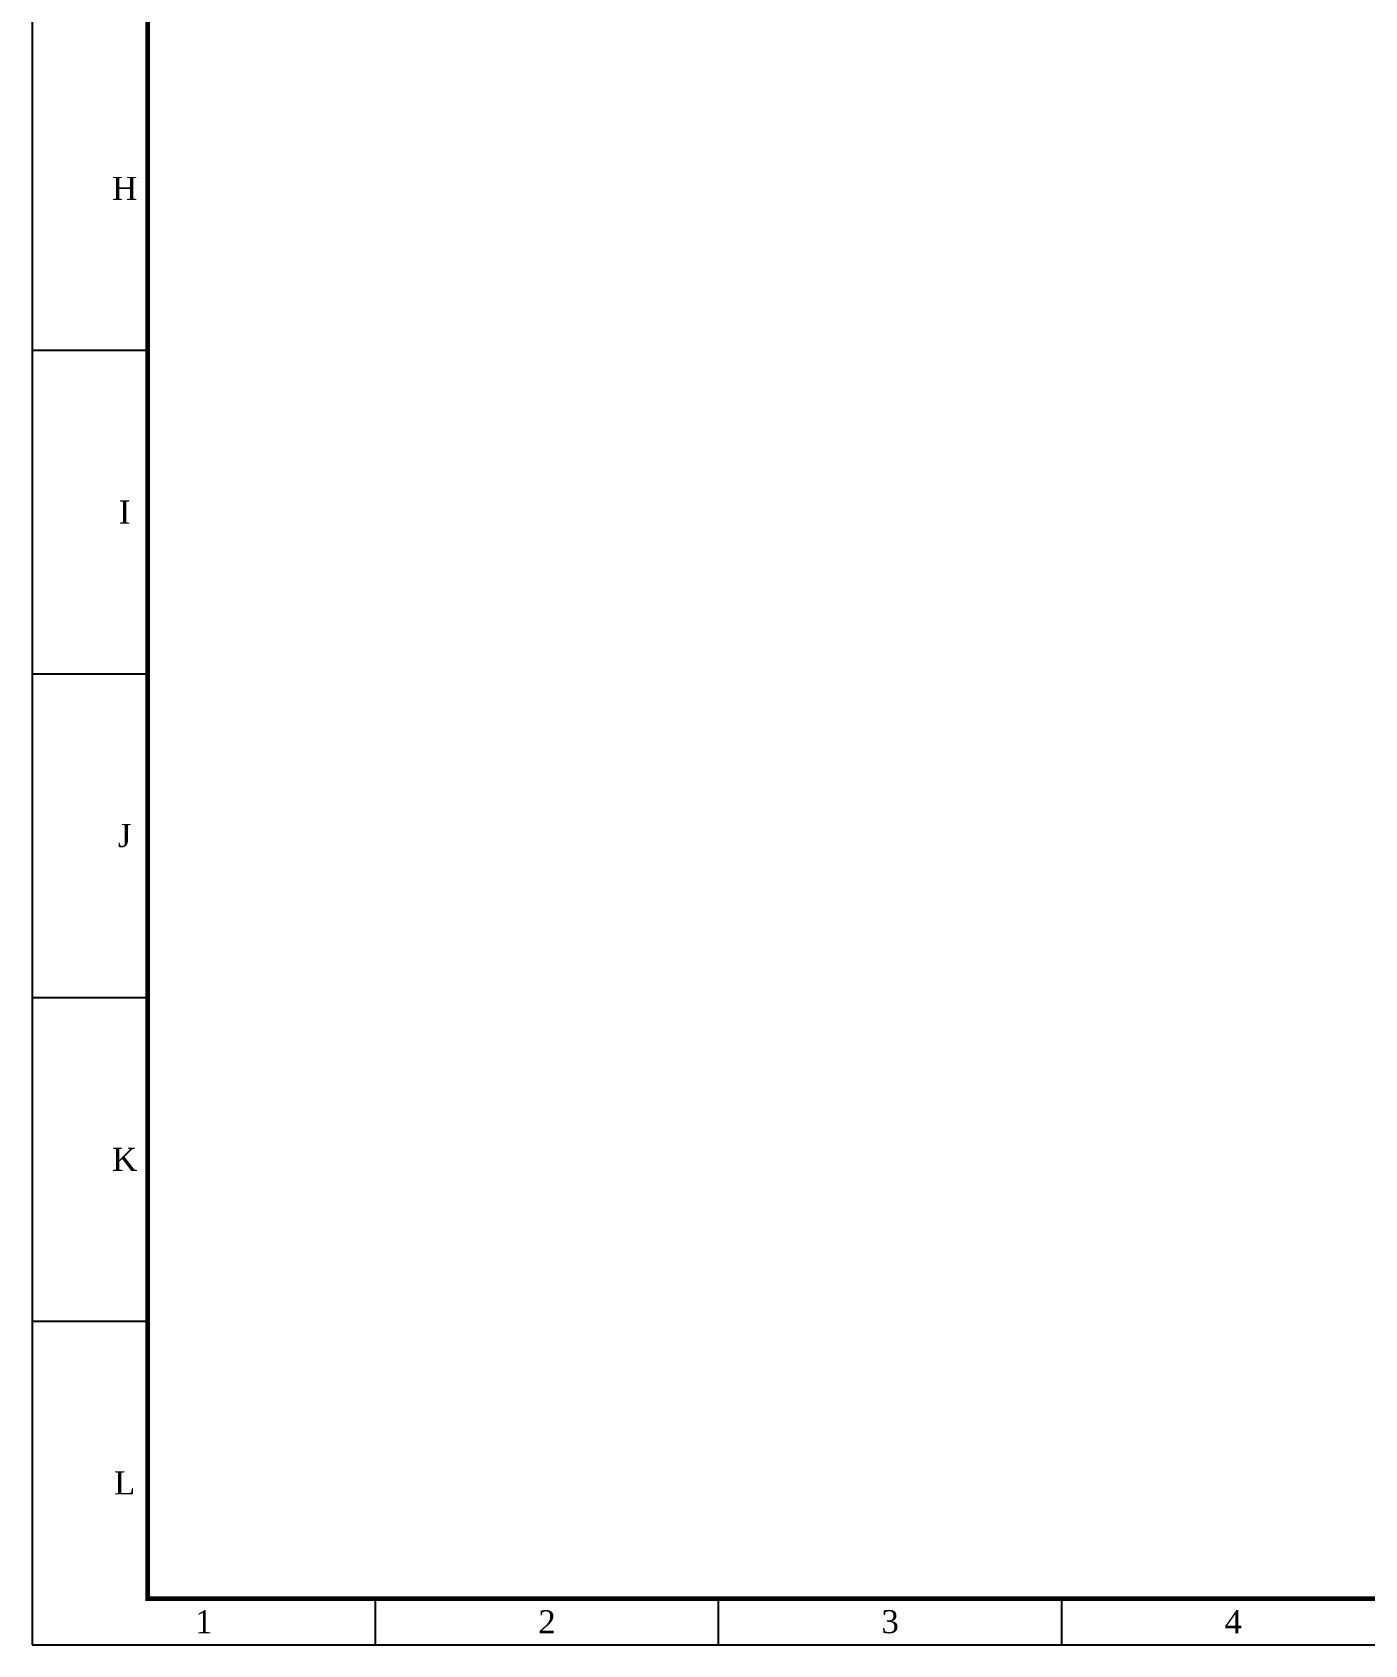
# Model space of a CAD drawing. Header units: metres. Extents: x -330863 to 383137, y -246038 to 314990.
# Drawn here: x -330563 to -157429, y -236952 to -27439 of the extents above; entities that cross this region are included whole.
import ezdxf
from ezdxf.enums import TextEntityAlignment as Align

# ---------------------------------------------------------------- set-up
doc = ezdxf.new("R2010")
doc.units = ezdxf.units.M
doc.styles.add('Times', font='times.ttf')

# ---------------------------------------------------------------- blocks, each defined once
blk = doc.blocks.new('*U368')
at = {"color": 5}
blk.add_lwpolyline([(0, 0), (1189, 0), (1189, 841), (0, 841)], close=True, dxfattribs=at)

msp = doc.modelspace()

# ---------------------------------------------------------------- linework, layer by layer
at = {"color": 5}
for p, q in [((-330563, -68752), (-315563, -68752)), ((-330563, -110802), (-315563, -110802)), ((-330563, -152852), (-315563, -152852)), ((-330563, -194902), (-315563, -194902)), ((-285975, -236952), (-285975, -230952)), ((-241388, -236952), (-241388, -230952)), ((-196800, -236952), (-196800, -230952))]:
    msp.add_line(p, q, dxfattribs=at)
at = {"color": 5, "const_width": 600}
msp.add_lwpolyline([(-315563, -230952), (376837, -230952), (376837, 261648), (-315563, 261648)], close=True, dxfattribs=at)

# ---------------------------------------------------------------- block references
at = {"xscale": 600, "yscale": 600, "zscale": 600}
msp.add_blockref('*U368', (-330563, -236952), dxfattribs=at)

# ---------------------------------------------------------------- texts
at = {"color": 4, "style": 'Times'}
for s, p in [('H', (-318563, -47727)), ('I', (-318563, -89777)), ('J', (-318563, -131827)), ('K', (-318563, -173877)), ('L', (-318563, -215927)), ('1', (-308269, -233952)), ('2', (-263682, -233952)), ('3', (-219094, -233952)), ('4', (-174507, -233952))]:
    msp.add_text(s, height=3000, dxfattribs=at).set_placement(p, align=Align.MIDDLE)

doc.saveas('drawing.dxf')
